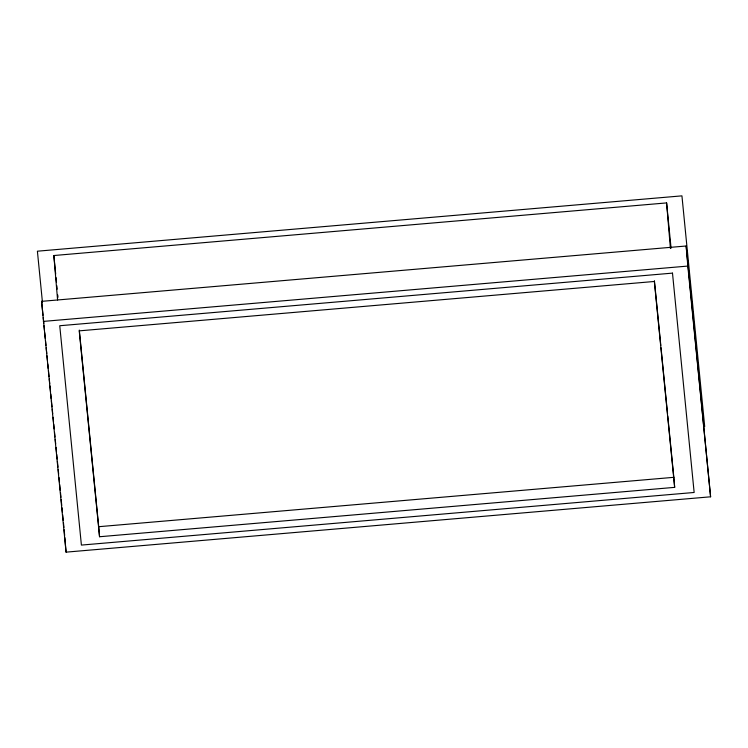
<?xml version="1.0" encoding="UTF-8"?>
<svg xmlns="http://www.w3.org/2000/svg" width="748" height="748" viewBox="0 0 748 748"><rect width="100%" height="100%" fill="white"/><g stroke="black" fill="none" stroke-linecap="round" stroke-linejoin="round"><path stroke-width="1.12" d="M57.587 299.976L53.856 255.526L666.599 202.914L671.068 248.177M41.608 301.351L686.14 246.008L710.6 496.803L66.067 552.146L41.608 301.351L42.982 315.263M43.3 321.406L687.823 266.073L710.6 496.803M79.307 330.083L98.708 526.704L673.826 477.327L674.668 487.359L99.549 536.737L79.232 330.859L654.341 281.472L674.668 487.359M704.7 426.594L681.933 195.854L37.4 251.197L42.44 302.211M654.416 280.696L660.811 345.473M661.036 347.783L667.543 413.709M667.768 416.028L673.826 477.327M53.856 255.526L55.689 274.095M56.035 277.573L56.493 282.22M56.829 285.699L57.175 289.177M57.746 294.983L57.979 297.302M43.216 317.582L43.786 323.379M44.01 325.698L44.469 330.336M44.702 332.654L45.273 338.451M45.506 340.77L45.965 345.408M46.189 347.726L46.759 353.524M46.993 355.842L47.451 360.48M47.788 363.958L48.246 368.596M48.48 370.915L49.05 376.712M49.275 379.03L49.733 383.668M49.966 385.987L50.537 391.784M50.77 394.103L51.229 398.74M51.453 401.059L52.023 406.865M52.257 409.184L52.715 413.822M53.052 417.3L53.51 421.937M53.744 424.256L54.202 428.894M54.548 432.372L54.997 437.01M55.23 439.328L55.689 443.966M56.035 447.444L56.493 452.082M56.717 454.401L57.175 459.038M57.409 461.357L57.979 467.154M58.204 469.473L58.662 474.11M59.008 477.589L59.466 482.226M59.69 484.545L60.27 490.342M60.495 492.661L60.953 497.298M61.177 499.617L61.757 505.414M61.981 507.733L62.439 512.371M62.673 514.689L63.243 520.486M63.468 522.805L63.926 527.443M64.16 529.762L64.665 535.428M686.14 246.008L687.823 266.073M666.599 202.914L670.423 248.504M98.708 526.704L99.549 536.737M64.852 537.653L66.067 552.146M672.489 273.123L59.747 325.735L81.401 545.086L694.144 492.474L672.489 273.123"/></g></svg>
